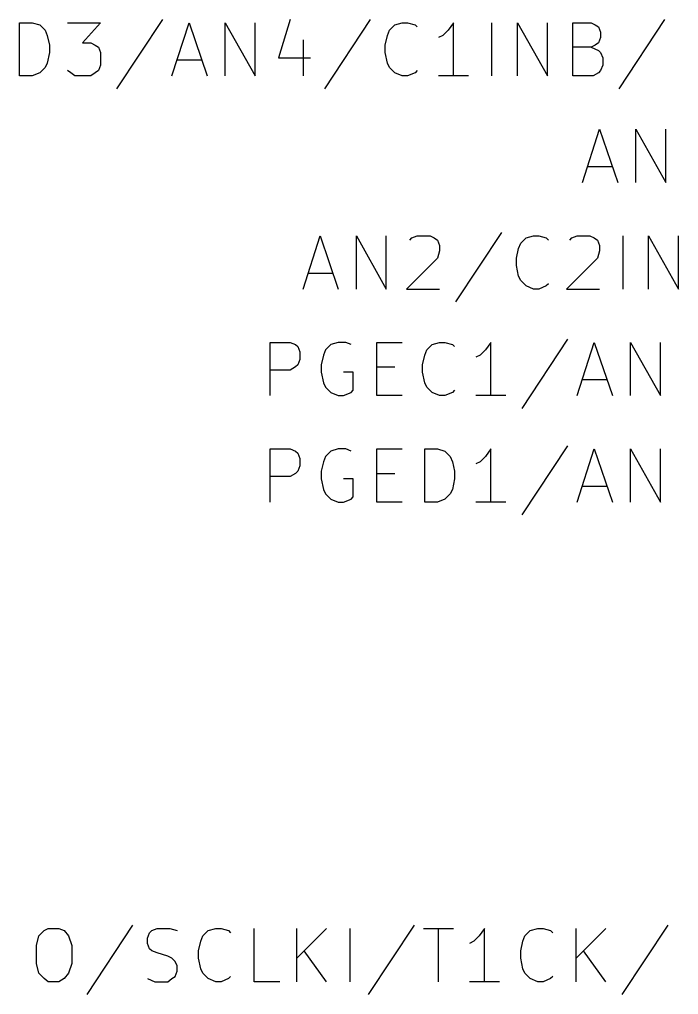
# Model space of a CAD drawing. Extents: x 10 to 287, y -200 to -10.
# Drawn here: x 108 to 123.7, y -101.22 to -77.98 of the extents above; entities that cross this region are included whole.
import ezdxf

# ---------------------------------------------------------------- set-up
doc = ezdxf.new("R2010")
doc.units = 0
doc.header["$MEASUREMENT"] = 0

msp = doc.modelspace()

# ---------------------------------------------------------------- linework, layer by layer
at = {"layer": 'Cyan 2'}
for p, q in [((108.001, -79.3242), (108.001, -78.0542)), ((108.001, -78.0542), (108.306, -78.0542)), ((108.306, -78.0542), (108.483, -78.105)), ((109.144, -78.0542), (109.931, -78.0542)), ((109.931, -78.0542), (109.499, -78.5368)), ((111.404, -77.978), (110.312, -79.629)), ((111.633, -79.3242), (112.039, -78.0542)), ((112.039, -78.0542), (112.471, -79.3242)), ((112.903, -79.3242), (112.903, -78.0542)), ((112.903, -78.0542), (113.614, -79.3242)), ((113.614, -79.3242), (113.614, -78.0542)), ((114.452, -77.978), (114.173, -78.8924)), ((116.357, -77.978), (115.265, -79.629)), ((116.942, -78.105), (117.119, -78.0542)), ((117.119, -78.0542), (117.246, -78.0542)), ((117.246, -78.0542), (117.424, -78.105)), ((118.339, -78.0542), (118.212, -78.232)), ((118.339, -79.3242), (118.339, -78.0542)), ((119.253, -79.3242), (119.253, -78.0542)), ((119.863, -79.3242), (119.863, -78.0542)), ((119.863, -78.0542), (120.574, -79.3242)), ((120.574, -79.3242), (120.574, -78.0542)), ((121.183, -79.3242), (121.183, -78.0542)), ((121.183, -78.0542), (121.615, -78.0542)), ((121.615, -78.0542), (121.717, -78.105)), ((123.368, -77.978), (122.276, -79.629)), ((108.483, -78.105), (108.61, -78.232)), ((108.61, -78.232), (108.661, -78.359)), ((116.764, -78.359), (116.815, -78.232)), ((116.815, -78.232), (116.942, -78.105)), ((117.424, -78.105), (117.475, -78.1558)), ((118.212, -78.232), (118.085, -78.359)), ((121.717, -78.105), (121.793, -78.1558)), ((121.793, -78.1558), (121.844, -78.2828)), ((121.844, -78.2828), (121.844, -78.4098)), ((108.661, -78.359), (108.712, -78.5876)), ((109.499, -78.5368), (109.703, -78.5368)), ((109.703, -78.5368), (109.804, -78.5876)), ((114.757, -78.4606), (114.757, -79.3242)), ((116.713, -78.5876), (116.764, -78.359)), ((118.085, -78.359), (117.983, -78.4098)), ((121.793, -78.5368), (121.717, -78.5876)), ((121.844, -78.4098), (121.793, -78.5368)), ((108.712, -78.7654), (108.661, -79.0194)), ((108.712, -78.5876), (108.712, -78.7654)), ((109.804, -78.5876), (109.88, -78.6384)), ((109.88, -78.6384), (109.931, -78.7654)), ((109.931, -78.7654), (109.931, -79.0702)), ((116.713, -78.7654), (116.713, -78.5876)), ((116.764, -79.0194), (116.713, -78.7654)), ((121.615, -78.6384), (121.183, -78.6384)), ((121.717, -78.5876), (121.615, -78.6384)), ((121.615, -78.6384), (121.793, -78.7146)), ((121.793, -78.7146), (121.844, -78.7654)), ((121.844, -78.7654), (121.895, -78.8924)), ((108.661, -79.0194), (108.61, -79.121)), ((111.76, -78.9432), (112.344, -78.9432)), ((114.173, -78.8924), (114.935, -78.8924)), ((116.815, -79.121), (116.764, -79.0194)), ((121.895, -78.8924), (121.895, -79.0702)), ((108.483, -79.248), (108.306, -79.3242)), ((108.61, -79.121), (108.483, -79.248)), ((109.22, -79.248), (109.144, -79.1972)), ((109.322, -79.3242), (109.22, -79.248)), ((109.804, -79.248), (109.703, -79.3242)), ((109.88, -79.1972), (109.804, -79.248)), ((109.931, -79.0702), (109.88, -79.1972)), ((116.942, -79.248), (116.815, -79.121)), ((117.119, -79.3242), (116.942, -79.248)), ((117.424, -79.248), (117.246, -79.3242)), ((117.475, -79.1972), (117.424, -79.248)), ((121.793, -79.248), (121.666, -79.3242)), ((121.844, -79.1972), (121.793, -79.248)), ((121.895, -79.0702), (121.844, -79.1972)), ((108.306, -79.3242), (108.001, -79.3242)), ((109.703, -79.3242), (109.322, -79.3242)), ((117.246, -79.3242), (117.119, -79.3242)), ((118.694, -79.3242), (117.983, -79.3242)), ((121.666, -79.3242), (121.183, -79.3242)), ((121.412, -81.8642), (121.818, -80.5942)), ((121.818, -80.5942), (122.25, -81.8642)), ((122.682, -81.8642), (122.682, -80.5942)), ((122.682, -80.5942), (123.393, -81.8642)), ((123.393, -81.8642), (123.393, -80.5942)), ((121.539, -81.4832), (122.123, -81.4832)), ((114.757, -84.4042), (115.164, -83.1342)), ((115.164, -83.1342), (115.595, -84.4042)), ((116.027, -84.4042), (116.027, -83.1342)), ((116.027, -83.1342), (116.738, -84.4042)), ((116.738, -84.4042), (116.738, -83.1342)), ((117.297, -83.2358), (117.348, -83.185)), ((117.348, -83.185), (117.475, -83.1342)), ((117.475, -83.1342), (117.78, -83.1342)), ((117.78, -83.1342), (117.881, -83.185)), ((117.881, -83.185), (117.958, -83.2358)), ((119.482, -83.058), (118.389, -84.709)), ((119.939, -83.312), (120.066, -83.185)), ((120.066, -83.185), (120.244, -83.1342)), ((120.244, -83.1342), (120.371, -83.1342)), ((120.371, -83.1342), (120.548, -83.185)), ((120.548, -83.185), (120.599, -83.2358)), ((121.107, -83.2358), (121.158, -83.185)), ((121.158, -83.185), (121.285, -83.1342)), ((121.285, -83.1342), (121.59, -83.1342)), ((121.59, -83.1342), (121.691, -83.185)), ((121.691, -83.185), (121.768, -83.2358)), ((122.377, -84.4042), (122.377, -83.1342)), ((122.987, -84.4042), (122.987, -83.1342)), ((122.987, -83.1342), (123.698, -84.4042)), ((123.698, -84.4042), (123.698, -83.1342)), ((117.958, -83.2358), (118.008, -83.3628)), ((118.008, -83.3628), (118.008, -83.4898)), ((119.888, -83.439), (119.939, -83.312)), ((121.768, -83.2358), (121.818, -83.3628)), ((121.818, -83.3628), (121.818, -83.4898)), ((117.958, -83.6676), (117.221, -84.4042)), ((118.008, -83.4898), (117.958, -83.6676)), ((119.837, -83.6676), (119.888, -83.439)), ((119.837, -83.8454), (119.837, -83.6676)), ((121.768, -83.6676), (121.031, -84.4042)), ((121.818, -83.4898), (121.768, -83.6676)), ((119.888, -84.0994), (119.837, -83.8454)), ((114.884, -84.0232), (115.468, -84.0232)), ((119.939, -84.201), (119.888, -84.0994)), ((120.066, -84.328), (119.939, -84.201)), ((120.244, -84.4042), (120.066, -84.328)), ((120.548, -84.328), (120.371, -84.4042)), ((120.599, -84.2772), (120.548, -84.328)), ((117.221, -84.4042), (118.008, -84.4042)), ((120.371, -84.4042), (120.244, -84.4042)), ((121.031, -84.4042), (121.818, -84.4042)), ((113.97, -86.9442), (113.97, -85.6742)), ((113.97, -85.6742), (114.452, -85.6742)), ((114.452, -85.6742), (114.579, -85.725)), ((114.579, -85.725), (114.63, -85.7758)), ((115.418, -85.725), (115.291, -85.852)), ((115.595, -85.6742), (115.418, -85.725)), ((115.773, -85.6742), (115.595, -85.6742)), ((115.9, -85.725), (115.773, -85.6742)), ((116.51, -86.9442), (116.51, -85.6742)), ((116.51, -85.6742), (117.119, -85.6742)), ((117.704, -85.852), (117.831, -85.725)), ((117.831, -85.725), (118.008, -85.6742)), ((118.008, -85.6742), (118.135, -85.6742)), ((118.135, -85.6742), (118.313, -85.725)), ((118.313, -85.725), (118.364, -85.7758)), ((119.228, -85.6742), (119.101, -85.852)), ((119.228, -86.9442), (119.228, -85.6742)), ((121.056, -85.598), (119.964, -87.249)), ((121.285, -86.9442), (121.691, -85.6742)), ((121.691, -85.6742), (122.123, -86.9442)), ((122.555, -86.9442), (122.555, -85.6742)), ((122.555, -85.6742), (123.266, -86.9442)), ((123.266, -86.9442), (123.266, -85.6742)), ((114.63, -85.7758), (114.681, -85.9028)), ((114.681, -85.9028), (114.681, -86.0806)), ((115.24, -85.979), (115.189, -86.2076)), ((115.291, -85.852), (115.24, -85.979)), ((117.602, -86.2076), (117.653, -85.979)), ((117.653, -85.979), (117.704, -85.852)), ((118.974, -85.979), (118.872, -86.0298)), ((119.101, -85.852), (118.974, -85.979)), ((114.63, -86.2076), (114.579, -86.2584)), ((114.681, -86.0806), (114.63, -86.2076)), ((115.189, -86.2076), (115.189, -86.3854)), ((117.602, -86.3854), (117.602, -86.2076)), ((114.452, -86.3346), (113.97, -86.3346)), ((114.579, -86.2584), (114.452, -86.3346)), ((115.189, -86.3854), (115.24, -86.6394)), ((115.951, -86.3854), (115.722, -86.3854)), ((115.951, -86.8172), (115.951, -86.3854)), ((116.51, -86.2584), (116.942, -86.2584)), ((117.653, -86.6394), (117.602, -86.3854)), ((115.24, -86.6394), (115.291, -86.741)), ((117.704, -86.741), (117.653, -86.6394)), ((121.412, -86.5632), (121.996, -86.5632)), ((115.291, -86.741), (115.418, -86.868)), ((115.418, -86.868), (115.595, -86.9442)), ((115.722, -86.9442), (115.9, -86.868)), ((115.9, -86.868), (115.951, -86.8172)), ((117.831, -86.868), (117.704, -86.741)), ((118.008, -86.9442), (117.831, -86.868)), ((118.313, -86.868), (118.135, -86.9442)), ((118.364, -86.8172), (118.313, -86.868)), ((115.595, -86.9442), (115.722, -86.9442)), ((117.119, -86.9442), (116.51, -86.9442)), ((118.135, -86.9442), (118.008, -86.9442)), ((119.583, -86.9442), (118.872, -86.9442)), ((113.97, -89.4842), (113.97, -88.2142)), ((113.97, -88.2142), (114.452, -88.2142)), ((114.452, -88.2142), (114.579, -88.265)), ((114.579, -88.265), (114.63, -88.3158)), ((114.63, -88.3158), (114.681, -88.4428)), ((115.418, -88.265), (115.291, -88.392)), ((115.595, -88.2142), (115.418, -88.265)), ((115.773, -88.2142), (115.595, -88.2142)), ((115.9, -88.265), (115.773, -88.2142)), ((116.51, -89.4842), (116.51, -88.2142)), ((116.51, -88.2142), (117.119, -88.2142)), ((117.653, -89.4842), (117.653, -88.2142)), ((117.653, -88.2142), (117.958, -88.2142)), ((117.958, -88.2142), (118.135, -88.265)), ((118.135, -88.265), (118.262, -88.392)), ((119.228, -88.2142), (119.101, -88.392)), ((119.228, -89.4842), (119.228, -88.2142)), ((121.056, -88.138), (119.964, -89.789)), ((121.285, -89.4842), (121.691, -88.2142)), ((121.691, -88.2142), (122.123, -89.4842)), ((122.555, -89.4842), (122.555, -88.2142)), ((122.555, -88.2142), (123.266, -89.4842)), ((123.266, -89.4842), (123.266, -88.2142)), ((114.681, -88.4428), (114.681, -88.6206)), ((115.24, -88.519), (115.189, -88.7476)), ((115.291, -88.392), (115.24, -88.519)), ((118.262, -88.392), (118.313, -88.519)), ((118.313, -88.519), (118.364, -88.7476)), ((118.974, -88.519), (118.872, -88.5698)), ((119.101, -88.392), (118.974, -88.519)), ((114.63, -88.7476), (114.579, -88.7984)), ((114.681, -88.6206), (114.63, -88.7476)), ((115.189, -88.7476), (115.189, -88.9254)), ((118.364, -88.7476), (118.364, -88.9254)), ((114.452, -88.8746), (113.97, -88.8746)), ((114.579, -88.7984), (114.452, -88.8746)), ((115.189, -88.9254), (115.24, -89.1794)), ((115.951, -88.9254), (115.722, -88.9254)), ((115.951, -89.3572), (115.951, -88.9254)), ((116.51, -88.7984), (116.942, -88.7984)), ((118.364, -88.9254), (118.313, -89.1794)), ((115.24, -89.1794), (115.291, -89.281)), ((118.313, -89.1794), (118.262, -89.281)), ((121.412, -89.1032), (121.996, -89.1032)), ((115.291, -89.281), (115.418, -89.408)), ((115.418, -89.408), (115.595, -89.4842)), ((115.722, -89.4842), (115.9, -89.408)), ((115.9, -89.408), (115.951, -89.3572)), ((118.135, -89.408), (117.958, -89.4842)), ((118.262, -89.281), (118.135, -89.408)), ((115.595, -89.4842), (115.722, -89.4842)), ((117.119, -89.4842), (116.51, -89.4842)), ((117.958, -89.4842), (117.653, -89.4842)), ((119.583, -89.4842), (118.872, -89.4842)), ((108.458, -99.822), (108.585, -99.695)), ((108.585, -99.695), (108.687, -99.6442)), ((108.687, -99.6442), (108.941, -99.6442)), ((108.941, -99.6442), (109.068, -99.695)), ((109.068, -99.695), (109.169, -99.822)), ((110.693, -99.568), (109.601, -101.219)), ((111.1, -99.7458), (111.15, -99.695)), ((111.15, -99.695), (111.277, -99.6442)), ((111.277, -99.6442), (111.582, -99.6442)), ((111.582, -99.6442), (111.76, -99.695)), ((112.37, -99.822), (112.497, -99.695)), ((112.497, -99.695), (112.674, -99.6442)), ((112.674, -99.6442), (112.801, -99.6442)), ((112.801, -99.6442), (112.979, -99.695)), ((112.979, -99.695), (113.03, -99.7458)), ((113.589, -100.914), (113.589, -99.6442)), ((114.605, -100.914), (114.605, -99.6442)), ((115.316, -99.6442), (114.605, -100.355)), ((115.875, -100.914), (115.875, -99.6442)), ((117.399, -99.568), (116.307, -101.219)), ((117.627, -99.6442), (118.339, -99.6442)), ((117.983, -100.914), (117.983, -99.6442)), ((119.075, -99.6442), (118.948, -99.822)), ((119.075, -100.914), (119.075, -99.6442)), ((120.04, -99.822), (120.167, -99.695)), ((120.167, -99.695), (120.345, -99.6442)), ((120.345, -99.6442), (120.472, -99.6442)), ((120.472, -99.6442), (120.65, -99.695)), ((120.65, -99.695), (120.701, -99.7458)), ((121.26, -100.914), (121.26, -99.6442)), ((121.971, -99.6442), (121.26, -100.355)), ((123.444, -99.568), (122.352, -101.219)), ((108.407, -100.051), (108.458, -99.822)), ((109.169, -99.822), (109.245, -100.051)), ((111.049, -99.8728), (111.1, -99.7458)), ((111.049, -99.9998), (111.049, -99.8728)), ((112.319, -99.949), (112.37, -99.822)), ((118.948, -99.822), (118.821, -99.949)), ((119.99, -99.949), (120.04, -99.822)), ((108.407, -100.482), (108.407, -100.051)), ((109.245, -100.051), (109.245, -100.482)), ((111.1, -100.127), (111.049, -99.9998)), ((111.15, -100.178), (111.1, -100.127)), ((112.268, -100.178), (112.319, -99.949)), ((118.821, -99.949), (118.72, -99.9998)), ((119.939, -100.178), (119.99, -99.949)), ((111.277, -100.228), (111.15, -100.178)), ((111.531, -100.305), (111.277, -100.228)), ((111.633, -100.355), (111.531, -100.305)), ((111.709, -100.432), (111.633, -100.355)), ((112.268, -100.355), (112.268, -100.178)), ((112.319, -100.609), (112.268, -100.355)), ((115.316, -100.914), (114.783, -100.178)), ((119.939, -100.355), (119.939, -100.178)), ((119.99, -100.609), (119.939, -100.355)), ((121.971, -100.914), (121.437, -100.178)), ((108.458, -100.711), (108.407, -100.482)), ((109.245, -100.482), (109.169, -100.711)), ((111.76, -100.533), (111.709, -100.432)), ((111.76, -100.66), (111.76, -100.533)), ((112.37, -100.711), (112.319, -100.609)), ((120.04, -100.711), (119.99, -100.609)), ((108.585, -100.838), (108.458, -100.711)), ((108.687, -100.914), (108.585, -100.838)), ((109.068, -100.838), (108.941, -100.914)), ((109.169, -100.711), (109.068, -100.838)), ((111.049, -100.838), (111.227, -100.914)), ((111.531, -100.914), (111.633, -100.838)), ((111.633, -100.838), (111.709, -100.787)), ((111.709, -100.787), (111.76, -100.66)), ((112.497, -100.838), (112.37, -100.711)), ((112.674, -100.914), (112.497, -100.838)), ((112.979, -100.838), (112.801, -100.914)), ((113.03, -100.787), (112.979, -100.838)), ((120.167, -100.838), (120.04, -100.711)), ((120.345, -100.914), (120.167, -100.838)), ((120.65, -100.838), (120.472, -100.914)), ((120.701, -100.787), (120.65, -100.838)), ((108.941, -100.914), (108.687, -100.914)), ((111.227, -100.914), (111.531, -100.914)), ((112.801, -100.914), (112.674, -100.914)), ((114.198, -100.914), (113.589, -100.914)), ((119.431, -100.914), (118.72, -100.914)), ((120.472, -100.914), (120.345, -100.914))]:
    msp.add_line(p, q, dxfattribs=at)

doc.saveas('drawing.dxf')
